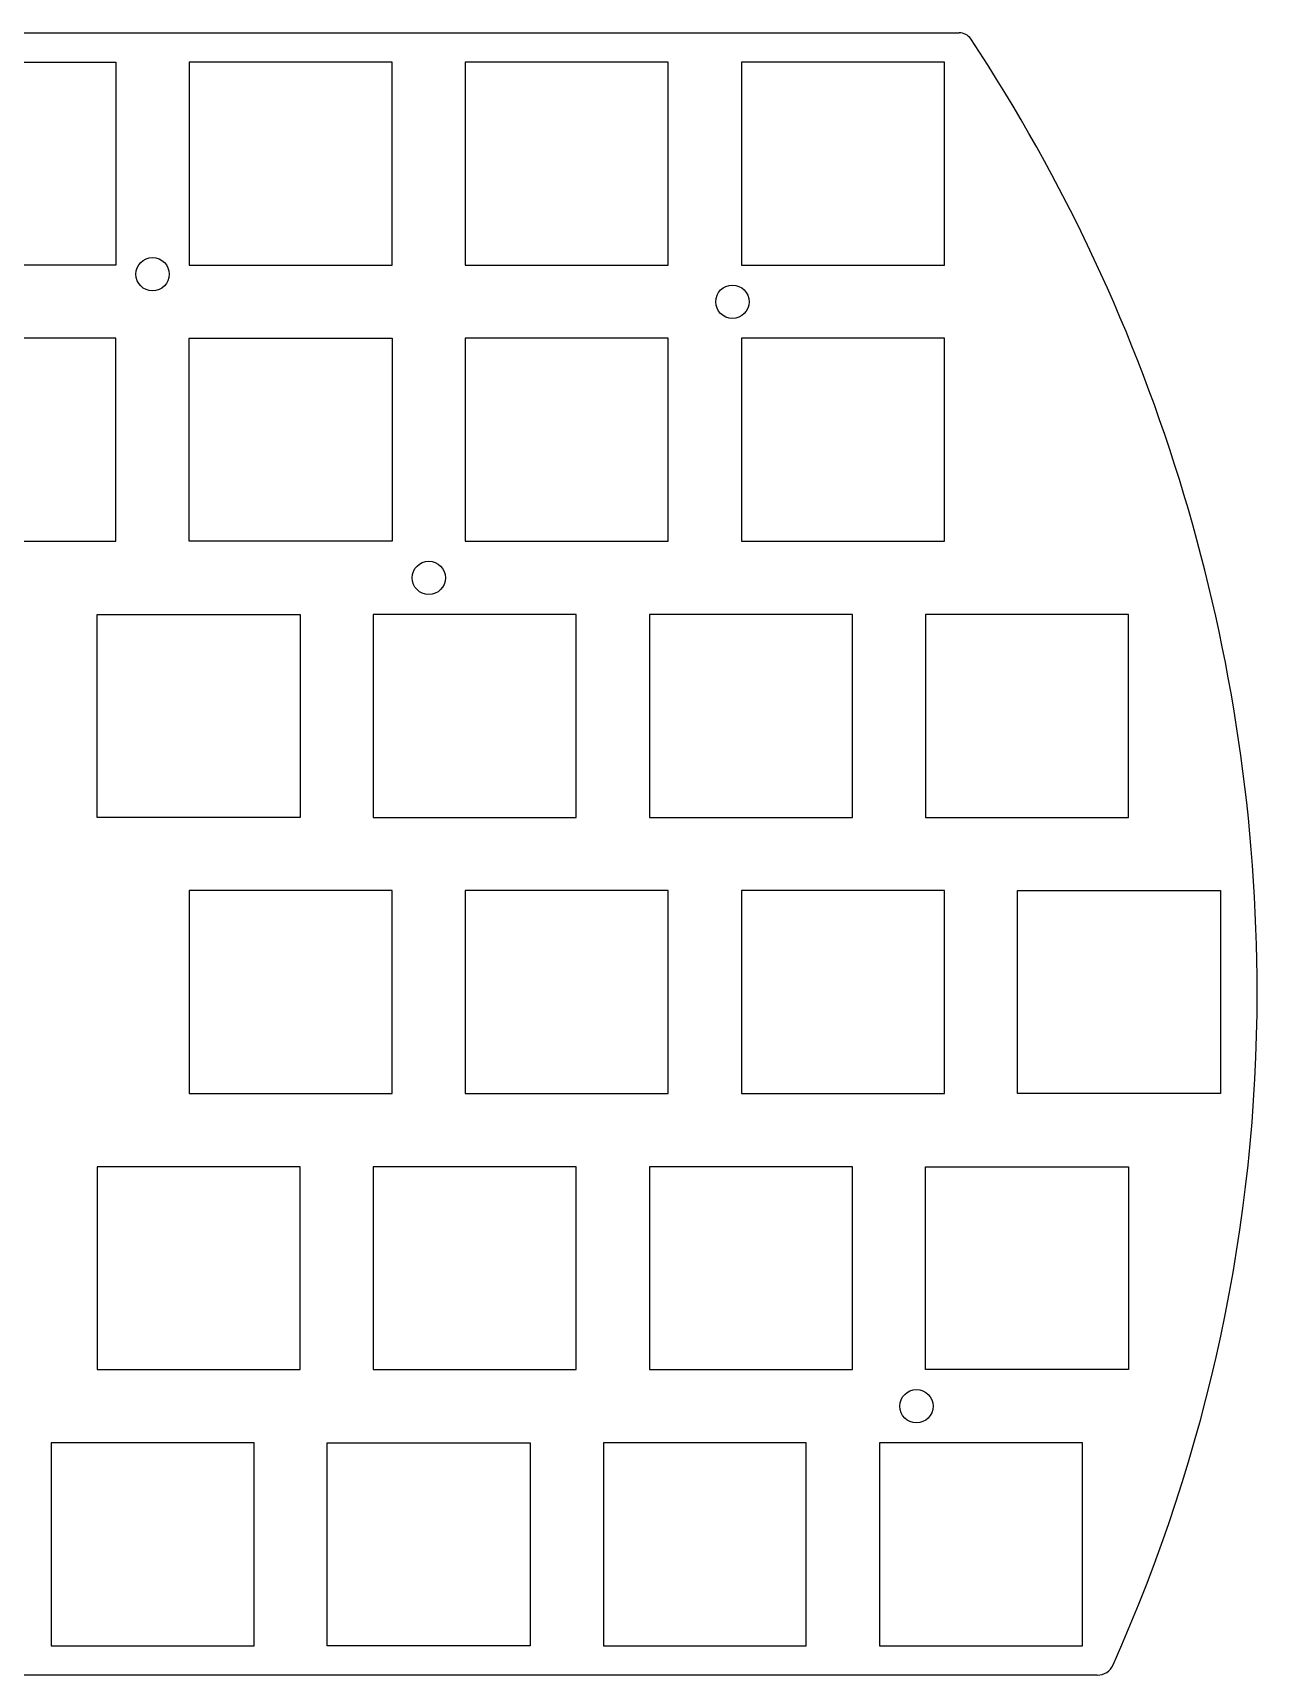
# Model space of a CAD drawing. Extents: x 19 to 274, y -170 to -27.
# Drawn here: x 189.6 to 274.1, y -140.6 to -27.3 of the extents above; entities that cross this region are included whole.
import ezdxf

# ---------------------------------------------------------------- set-up
doc = ezdxf.new("R2010")
doc.units = 0
doc.layers.add('Solid', color=7, linetype='CONTINUOUS')

msp = doc.modelspace()

# ---------------------------------------------------------------- linework, layer by layer
at = {"layer": 'Solid'}
for p, q in [((180.318, -27.2968), (253.517, -27.2968)), ((180.318, -27.2968, 1.6), (253.517, -27.2968, 1.6)), ((180.318, -27.2968, 1.6), (253.517, -27.2968, 1.6)), ((180.318, -27.2968), (253.517, -27.2968)), ((253.517, -27.2968), (253.517, -27.2968, 1.6)), ((253.517, -27.2968), (253.517, -27.2968, 1.6)), ((254.317, -27.7168), (254.317, -27.7168, 1.6)), ((254.317, -27.7168), (254.317, -27.7168, 1.6)), ((181.342, -29.322), (195.342, -29.322)), ((181.342, -29.322, 1.6), (195.342, -29.322, 1.6)), ((181.342, -29.322, 1.6), (195.342, -29.322, 1.6)), ((181.342, -29.322), (195.342, -29.322)), ((195.342, -29.322), (195.342, -43.322)), ((195.342, -29.322, 1.6), (195.342, -43.322, 1.6)), ((195.342, -29.322), (195.342, -29.322, 1.6)), ((195.342, -29.322), (195.342, -29.322, 1.6)), ((195.342, -29.322, 1.6), (195.342, -43.322, 1.6)), ((195.342, -29.322), (195.342, -43.322)), ((214.392, -29.322), (200.392, -29.322)), ((200.392, -29.322), (200.392, -43.322)), ((214.392, -29.322, 1.6), (200.392, -29.322, 1.6)), ((200.392, -29.322, 1.6), (200.392, -43.322, 1.6)), ((200.392, -29.322), (200.392, -29.322, 1.6)), ((200.392, -29.322, 1.6), (200.392, -43.322, 1.6)), ((200.392, -29.322), (200.392, -43.322)), ((214.392, -29.322, 1.6), (200.392, -29.322, 1.6)), ((200.392, -29.322), (200.392, -29.322, 1.6)), ((214.392, -29.322), (200.392, -29.322)), ((214.392, -43.322), (214.392, -29.322)), ((214.392, -43.322, 1.6), (214.392, -29.322, 1.6)), ((214.392, -29.322), (214.392, -29.322, 1.6)), ((214.392, -43.322, 1.6), (214.392, -29.322, 1.6)), ((214.392, -29.322), (214.392, -29.322, 1.6)), ((214.392, -43.322), (214.392, -29.322)), ((233.442, -29.322), (219.442, -29.322)), ((219.442, -29.322), (219.442, -43.322)), ((233.442, -29.322, 1.6), (219.442, -29.322, 1.6)), ((219.442, -29.322, 1.6), (219.442, -43.322, 1.6)), ((233.442, -29.322, 1.6), (219.442, -29.322, 1.6)), ((219.442, -29.322), (219.442, -29.322, 1.6)), ((233.442, -29.322), (219.442, -29.322)), ((219.442, -29.322), (219.442, -29.322, 1.6)), ((219.442, -29.322, 1.6), (219.442, -43.322, 1.6)), ((219.442, -29.322), (219.442, -43.322)), ((233.442, -43.322), (233.442, -29.322)), ((233.442, -43.322, 1.6), (233.442, -29.322, 1.6)), ((233.442, -29.322), (233.442, -29.322, 1.6)), ((233.442, -43.322, 1.6), (233.442, -29.322, 1.6)), ((233.442, -29.322), (233.442, -29.322, 1.6)), ((233.442, -43.322), (233.442, -29.322)), ((252.492, -29.322), (238.492, -29.322)), ((238.492, -29.322), (238.492, -43.322)), ((252.492, -29.322, 1.6), (238.492, -29.322, 1.6)), ((238.492, -29.322, 1.6), (238.492, -43.322, 1.6)), ((252.492, -29.322, 1.6), (238.492, -29.322, 1.6)), ((238.492, -29.322), (238.492, -29.322, 1.6)), ((252.492, -29.322), (238.492, -29.322)), ((238.492, -29.322), (238.492, -29.322, 1.6)), ((238.492, -29.322, 1.6), (238.492, -43.322, 1.6)), ((238.492, -29.322), (238.492, -43.322)), ((252.492, -43.322), (252.492, -29.322)), ((252.492, -43.322, 1.6), (252.492, -29.322, 1.6)), ((252.492, -29.322), (252.492, -29.322, 1.6)), ((252.492, -43.322, 1.6), (252.492, -29.322, 1.6)), ((252.492, -29.322), (252.492, -29.322, 1.6)), ((252.492, -43.322), (252.492, -29.322)), ((195.342, -43.322), (181.342, -43.322)), ((195.342, -43.322, 1.6), (181.342, -43.322, 1.6)), ((195.342, -43.322, 1.6), (181.342, -43.322, 1.6)), ((195.342, -43.322), (181.342, -43.322)), ((195.342, -43.322), (195.342, -43.322, 1.6)), ((195.342, -43.322), (195.342, -43.322, 1.6)), ((199.017, -43.947), (199.017, -43.947, 1.6)), ((199.017, -43.947), (199.017, -43.947, 1.6)), ((200.392, -43.322), (214.392, -43.322)), ((200.392, -43.322, 1.6), (214.392, -43.322, 1.6)), ((200.392, -43.322), (200.392, -43.322, 1.6)), ((200.392, -43.322, 1.6), (214.392, -43.322, 1.6)), ((200.392, -43.322), (214.392, -43.322)), ((200.392, -43.322), (200.392, -43.322, 1.6)), ((214.392, -43.322), (214.392, -43.322, 1.6)), ((214.392, -43.322), (214.392, -43.322, 1.6)), ((219.442, -43.322), (233.442, -43.322)), ((219.442, -43.322, 1.6), (233.442, -43.322, 1.6)), ((219.442, -43.322), (219.442, -43.322, 1.6)), ((219.442, -43.322, 1.6), (233.442, -43.322, 1.6)), ((219.442, -43.322), (233.442, -43.322)), ((219.442, -43.322), (219.442, -43.322, 1.6)), ((233.442, -43.322), (233.442, -43.322, 1.6)), ((233.442, -43.322), (233.442, -43.322, 1.6)), ((238.492, -43.322), (252.492, -43.322)), ((238.492, -43.322, 1.6), (252.492, -43.322, 1.6)), ((238.492, -43.322), (238.492, -43.322, 1.6)), ((238.492, -43.322, 1.6), (252.492, -43.322, 1.6)), ((238.492, -43.322), (252.492, -43.322)), ((238.492, -43.322), (238.492, -43.322, 1.6)), ((252.492, -43.322), (252.492, -43.322, 1.6)), ((252.492, -43.322), (252.492, -43.322, 1.6)), ((239.017, -45.847), (239.017, -45.847, 1.6)), ((239.017, -45.847), (239.017, -45.847, 1.6)), ((195.342, -48.372), (181.342, -48.372)), ((195.342, -48.372, 1.6), (181.342, -48.372, 1.6)), ((195.342, -48.372, 1.6), (181.342, -48.372, 1.6)), ((195.342, -48.372), (181.342, -48.372)), ((195.342, -62.372), (195.342, -48.372)), ((195.342, -62.372, 1.6), (195.342, -48.372, 1.6)), ((195.342, -62.372, 1.6), (195.342, -48.372, 1.6)), ((195.342, -48.372), (195.342, -48.372, 1.6)), ((195.342, -62.372), (195.342, -48.372)), ((195.342, -48.372), (195.342, -48.372, 1.6)), ((200.392, -48.372), (214.392, -48.372)), ((200.392, -62.372), (200.392, -48.372)), ((200.392, -48.372, 1.6), (214.392, -48.372, 1.6)), ((200.392, -62.372, 1.6), (200.392, -48.372, 1.6)), ((200.392, -48.372), (200.392, -48.372, 1.6)), ((200.392, -48.372, 1.6), (214.392, -48.372, 1.6)), ((200.392, -48.372), (214.392, -48.372)), ((200.392, -62.372, 1.6), (200.392, -48.372, 1.6)), ((200.392, -48.372), (200.392, -48.372, 1.6)), ((200.392, -62.372), (200.392, -48.372)), ((214.392, -48.372), (214.392, -62.372)), ((214.392, -48.372, 1.6), (214.392, -62.372, 1.6)), ((214.392, -48.372), (214.392, -48.372, 1.6)), ((214.392, -48.372), (214.392, -48.372, 1.6)), ((214.392, -48.372, 1.6), (214.392, -62.372, 1.6)), ((214.392, -48.372), (214.392, -62.372)), ((233.442, -48.372), (219.442, -48.372)), ((219.442, -48.372), (219.442, -62.372)), ((233.442, -48.372, 1.6), (219.442, -48.372, 1.6)), ((219.442, -48.372, 1.6), (219.442, -62.372, 1.6)), ((233.442, -48.372, 1.6), (219.442, -48.372, 1.6)), ((219.442, -48.372), (219.442, -48.372, 1.6)), ((233.442, -48.372), (219.442, -48.372)), ((219.442, -48.372), (219.442, -48.372, 1.6)), ((219.442, -48.372, 1.6), (219.442, -62.372, 1.6)), ((219.442, -48.372), (219.442, -62.372)), ((233.442, -62.372), (233.442, -48.372)), ((233.442, -62.372, 1.6), (233.442, -48.372, 1.6)), ((233.442, -48.372), (233.442, -48.372, 1.6)), ((233.442, -62.372, 1.6), (233.442, -48.372, 1.6)), ((233.442, -48.372), (233.442, -48.372, 1.6)), ((233.442, -62.372), (233.442, -48.372)), ((252.492, -48.372), (238.492, -48.372)), ((238.492, -48.372), (238.492, -62.372)), ((252.492, -48.372, 1.6), (238.492, -48.372, 1.6)), ((238.492, -48.372, 1.6), (238.492, -62.372, 1.6)), ((238.492, -48.372), (238.492, -48.372, 1.6)), ((238.492, -48.372, 1.6), (238.492, -62.372, 1.6)), ((238.492, -48.372), (238.492, -62.372)), ((252.492, -48.372, 1.6), (238.492, -48.372, 1.6)), ((238.492, -48.372), (238.492, -48.372, 1.6)), ((252.492, -48.372), (238.492, -48.372)), ((252.492, -62.372), (252.492, -48.372)), ((252.492, -62.372, 1.6), (252.492, -48.372, 1.6)), ((252.492, -48.372), (252.492, -48.372, 1.6)), ((252.492, -62.372, 1.6), (252.492, -48.372, 1.6)), ((252.492, -48.372), (252.492, -48.372, 1.6)), ((252.492, -62.372), (252.492, -48.372)), ((181.342, -62.372), (195.342, -62.372)), ((181.342, -62.372, 1.6), (195.342, -62.372, 1.6)), ((181.342, -62.372, 1.6), (195.342, -62.372, 1.6)), ((181.342, -62.372), (195.342, -62.372)), ((195.342, -62.372), (195.342, -62.372, 1.6)), ((195.342, -62.372), (195.342, -62.372, 1.6)), ((214.392, -62.372), (200.392, -62.372)), ((214.392, -62.372, 1.6), (200.392, -62.372, 1.6)), ((214.392, -62.372, 1.6), (200.392, -62.372, 1.6)), ((200.392, -62.372), (200.392, -62.372, 1.6)), ((214.392, -62.372), (200.392, -62.372)), ((200.392, -62.372), (200.392, -62.372, 1.6)), ((214.392, -62.372), (214.392, -62.372, 1.6)), ((214.392, -62.372), (214.392, -62.372, 1.6)), ((219.442, -62.372), (233.442, -62.372)), ((219.442, -62.372, 1.6), (233.442, -62.372, 1.6)), ((219.442, -62.372), (219.442, -62.372, 1.6)), ((219.442, -62.372, 1.6), (233.442, -62.372, 1.6)), ((219.442, -62.372), (233.442, -62.372)), ((219.442, -62.372), (219.442, -62.372, 1.6)), ((233.442, -62.372), (233.442, -62.372, 1.6)), ((233.442, -62.372), (233.442, -62.372, 1.6)), ((238.492, -62.372), (252.492, -62.372)), ((238.492, -62.372, 1.6), (252.492, -62.372, 1.6)), ((238.492, -62.372), (238.492, -62.372, 1.6)), ((238.492, -62.372, 1.6), (252.492, -62.372, 1.6)), ((238.492, -62.372), (252.492, -62.372)), ((238.492, -62.372), (238.492, -62.372, 1.6)), ((252.492, -62.372), (252.492, -62.372, 1.6)), ((252.492, -62.372), (252.492, -62.372, 1.6)), ((218.073, -64.8974), (218.073, -64.8974, 1.6)), ((218.073, -64.8974), (218.073, -64.8974, 1.6)), ((194.042, -67.422), (208.042, -67.422)), ((194.042, -81.422), (194.042, -67.422)), ((194.042, -67.422, 1.6), (208.042, -67.422, 1.6)), ((194.042, -81.422, 1.6), (194.042, -67.422, 1.6)), ((194.042, -67.422), (194.042, -67.422, 1.6)), ((194.042, -67.422, 1.6), (208.042, -67.422, 1.6)), ((194.042, -67.422), (208.042, -67.422)), ((194.042, -81.422, 1.6), (194.042, -67.422, 1.6)), ((194.042, -67.422), (194.042, -67.422, 1.6)), ((194.042, -81.422), (194.042, -67.422)), ((208.042, -67.422), (208.042, -81.422)), ((208.042, -67.422, 1.6), (208.042, -81.422, 1.6)), ((208.042, -67.422), (208.042, -67.422, 1.6)), ((208.042, -67.422), (208.042, -67.422, 1.6)), ((208.042, -67.422, 1.6), (208.042, -81.422, 1.6)), ((208.042, -67.422), (208.042, -81.422)), ((227.092, -67.422), (213.092, -67.422)), ((213.092, -67.422), (213.092, -81.422)), ((227.092, -67.422, 1.6), (213.092, -67.422, 1.6)), ((213.092, -67.422, 1.6), (213.092, -81.422, 1.6)), ((213.092, -67.422), (213.092, -67.422, 1.6)), ((213.092, -67.422, 1.6), (213.092, -81.422, 1.6)), ((213.092, -67.422), (213.092, -81.422)), ((227.092, -67.422, 1.6), (213.092, -67.422, 1.6)), ((213.092, -67.422), (213.092, -67.422, 1.6)), ((227.092, -67.422), (213.092, -67.422)), ((227.092, -81.422), (227.092, -67.422)), ((227.092, -81.422, 1.6), (227.092, -67.422, 1.6)), ((227.092, -67.422), (227.092, -67.422, 1.6)), ((227.092, -81.422, 1.6), (227.092, -67.422, 1.6)), ((227.092, -67.422), (227.092, -67.422, 1.6)), ((227.092, -81.422), (227.092, -67.422)), ((246.142, -67.422), (232.142, -67.422)), ((232.142, -67.422), (232.142, -81.422)), ((246.142, -67.422, 1.6), (232.142, -67.422, 1.6)), ((232.142, -67.422, 1.6), (232.142, -81.422, 1.6)), ((232.142, -67.422), (232.142, -67.422, 1.6)), ((232.142, -67.422, 1.6), (232.142, -81.422, 1.6)), ((232.142, -67.422), (232.142, -81.422)), ((246.142, -67.422, 1.6), (232.142, -67.422, 1.6)), ((232.142, -67.422), (232.142, -67.422, 1.6)), ((246.142, -67.422), (232.142, -67.422)), ((246.142, -81.422), (246.142, -67.422)), ((246.142, -81.422, 1.6), (246.142, -67.422, 1.6)), ((246.142, -67.422), (246.142, -67.422, 1.6)), ((246.142, -81.422, 1.6), (246.142, -67.422, 1.6)), ((246.142, -67.422), (246.142, -67.422, 1.6)), ((246.142, -81.422), (246.142, -67.422)), ((265.192, -67.422), (251.192, -67.422)), ((251.192, -67.422), (251.192, -81.422)), ((265.192, -67.422, 1.6), (251.192, -67.422, 1.6)), ((251.192, -67.422, 1.6), (251.192, -81.422, 1.6)), ((251.192, -67.422), (251.192, -67.422, 1.6)), ((251.192, -67.422, 1.6), (251.192, -81.422, 1.6)), ((251.192, -67.422), (251.192, -81.422)), ((265.192, -67.422, 1.6), (251.192, -67.422, 1.6)), ((251.192, -67.422), (251.192, -67.422, 1.6)), ((265.192, -67.422), (251.192, -67.422)), ((265.192, -81.422), (265.192, -67.422)), ((265.192, -81.422, 1.6), (265.192, -67.422, 1.6)), ((265.192, -81.422, 1.6), (265.192, -67.422, 1.6)), ((265.192, -67.422), (265.192, -67.422, 1.6)), ((265.192, -81.422), (265.192, -67.422)), ((265.192, -67.422), (265.192, -67.422, 1.6)), ((208.042, -81.422), (194.042, -81.422)), ((208.042, -81.422, 1.6), (194.042, -81.422, 1.6)), ((208.042, -81.422, 1.6), (194.042, -81.422, 1.6)), ((194.042, -81.422), (194.042, -81.422, 1.6)), ((208.042, -81.422), (194.042, -81.422)), ((194.042, -81.422), (194.042, -81.422, 1.6)), ((208.042, -81.422), (208.042, -81.422, 1.6)), ((208.042, -81.422), (208.042, -81.422, 1.6)), ((213.092, -81.422), (227.092, -81.422)), ((213.092, -81.422, 1.6), (227.092, -81.422, 1.6)), ((213.092, -81.422), (213.092, -81.422, 1.6)), ((213.092, -81.422, 1.6), (227.092, -81.422, 1.6)), ((213.092, -81.422), (227.092, -81.422)), ((213.092, -81.422), (213.092, -81.422, 1.6)), ((227.092, -81.422), (227.092, -81.422, 1.6)), ((227.092, -81.422), (227.092, -81.422, 1.6)), ((232.142, -81.422), (246.142, -81.422)), ((232.142, -81.422, 1.6), (246.142, -81.422, 1.6)), ((232.142, -81.422), (232.142, -81.422, 1.6)), ((232.142, -81.422, 1.6), (246.142, -81.422, 1.6)), ((232.142, -81.422), (246.142, -81.422)), ((232.142, -81.422), (232.142, -81.422, 1.6)), ((246.142, -81.422), (246.142, -81.422, 1.6)), ((246.142, -81.422), (246.142, -81.422, 1.6)), ((251.192, -81.422), (265.192, -81.422)), ((251.192, -81.422, 1.6), (265.192, -81.422, 1.6)), ((251.192, -81.422), (251.192, -81.422, 1.6)), ((251.192, -81.422, 1.6), (265.192, -81.422, 1.6)), ((251.192, -81.422), (265.192, -81.422)), ((251.192, -81.422), (251.192, -81.422, 1.6)), ((265.192, -81.422), (265.192, -81.422, 1.6)), ((265.192, -81.422), (265.192, -81.422, 1.6)), ((214.392, -86.472), (200.392, -86.472)), ((200.392, -86.472), (200.392, -100.472)), ((214.392, -86.472, 1.6), (200.392, -86.472, 1.6)), ((200.392, -86.472, 1.6), (200.392, -100.472, 1.6)), ((200.392, -86.472), (200.392, -86.472, 1.6)), ((200.392, -86.472, 1.6), (200.392, -100.472, 1.6)), ((200.392, -86.472), (200.392, -100.472)), ((214.392, -86.472, 1.6), (200.392, -86.472, 1.6)), ((200.392, -86.472), (200.392, -86.472, 1.6)), ((214.392, -86.472), (200.392, -86.472)), ((214.392, -100.472), (214.392, -86.472)), ((214.392, -100.472, 1.6), (214.392, -86.472, 1.6)), ((214.392, -100.472, 1.6), (214.392, -86.472, 1.6)), ((214.392, -86.472), (214.392, -86.472, 1.6)), ((214.392, -100.472), (214.392, -86.472)), ((214.392, -86.472), (214.392, -86.472, 1.6)), ((233.442, -86.472), (219.442, -86.472)), ((219.442, -86.472), (219.442, -100.472)), ((233.442, -86.472, 1.6), (219.442, -86.472, 1.6)), ((219.442, -86.472, 1.6), (219.442, -100.472, 1.6)), ((219.442, -86.472), (219.442, -86.472, 1.6)), ((219.442, -86.472, 1.6), (219.442, -100.472, 1.6)), ((219.442, -86.472), (219.442, -100.472)), ((233.442, -86.472, 1.6), (219.442, -86.472, 1.6)), ((219.442, -86.472), (219.442, -86.472, 1.6)), ((233.442, -86.472), (219.442, -86.472)), ((233.442, -100.472), (233.442, -86.472)), ((233.442, -100.472, 1.6), (233.442, -86.472, 1.6)), ((233.442, -86.472), (233.442, -86.472, 1.6)), ((233.442, -100.472, 1.6), (233.442, -86.472, 1.6)), ((233.442, -86.472), (233.442, -86.472, 1.6)), ((233.442, -100.472), (233.442, -86.472)), ((252.492, -86.472), (238.492, -86.472)), ((238.492, -86.472), (238.492, -100.472)), ((252.492, -86.472, 1.6), (238.492, -86.472, 1.6)), ((238.492, -86.472, 1.6), (238.492, -100.472, 1.6)), ((238.492, -86.472), (238.492, -86.472, 1.6)), ((238.492, -86.472, 1.6), (238.492, -100.472, 1.6)), ((238.492, -86.472), (238.492, -100.472)), ((252.492, -86.472, 1.6), (238.492, -86.472, 1.6)), ((238.492, -86.472), (238.492, -86.472, 1.6)), ((252.492, -86.472), (238.492, -86.472)), ((252.492, -100.472), (252.492, -86.472)), ((252.492, -100.472, 1.6), (252.492, -86.472, 1.6)), ((252.492, -100.472, 1.6), (252.492, -86.472, 1.6)), ((252.492, -86.472), (252.492, -86.472, 1.6)), ((252.492, -100.472), (252.492, -86.472)), ((252.492, -86.472), (252.492, -86.472, 1.6)), ((257.542, -86.472), (271.542, -86.472)), ((257.542, -100.472), (257.542, -86.472)), ((257.542, -86.472, 1.6), (271.542, -86.472, 1.6)), ((257.542, -100.472, 1.6), (257.542, -86.472, 1.6)), ((257.542, -100.472, 1.6), (257.542, -86.472, 1.6)), ((257.542, -86.472), (257.542, -86.472, 1.6)), ((257.542, -100.472), (257.542, -86.472)), ((257.542, -86.472), (257.542, -86.472, 1.6)), ((257.542, -86.472, 1.6), (271.542, -86.472, 1.6)), ((257.542, -86.472), (271.542, -86.472)), ((271.542, -86.472), (271.542, -100.472)), ((271.542, -86.472, 1.6), (271.542, -100.472, 1.6)), ((271.542, -86.472), (271.542, -86.472, 1.6)), ((271.542, -86.472), (271.542, -86.472, 1.6)), ((271.542, -86.472, 1.6), (271.542, -100.472, 1.6)), ((271.542, -86.472), (271.542, -100.472)), ((274.067, -93.4719), (274.067, -93.4719, 1.6)), ((274.067, -93.4719), (274.067, -93.4719, 1.6)), ((200.392, -100.472), (214.392, -100.472)), ((200.392, -100.472, 1.6), (214.392, -100.472, 1.6)), ((200.392, -100.472), (200.392, -100.472, 1.6)), ((200.392, -100.472, 1.6), (214.392, -100.472, 1.6)), ((200.392, -100.472), (214.392, -100.472)), ((200.392, -100.472), (200.392, -100.472, 1.6)), ((214.392, -100.472), (214.392, -100.472, 1.6)), ((214.392, -100.472), (214.392, -100.472, 1.6)), ((219.442, -100.472), (233.442, -100.472)), ((219.442, -100.472, 1.6), (233.442, -100.472, 1.6)), ((219.442, -100.472), (219.442, -100.472, 1.6)), ((219.442, -100.472, 1.6), (233.442, -100.472, 1.6)), ((219.442, -100.472), (233.442, -100.472)), ((219.442, -100.472), (219.442, -100.472, 1.6)), ((233.442, -100.472), (233.442, -100.472, 1.6)), ((233.442, -100.472), (233.442, -100.472, 1.6)), ((238.492, -100.472), (252.492, -100.472)), ((238.492, -100.472, 1.6), (252.492, -100.472, 1.6)), ((238.492, -100.472), (238.492, -100.472, 1.6)), ((238.492, -100.472, 1.6), (252.492, -100.472, 1.6)), ((238.492, -100.472), (252.492, -100.472)), ((238.492, -100.472), (238.492, -100.472, 1.6)), ((252.492, -100.472), (252.492, -100.472, 1.6)), ((252.492, -100.472), (252.492, -100.472, 1.6)), ((271.542, -100.472), (257.542, -100.472)), ((271.542, -100.472, 1.6), (257.542, -100.472, 1.6)), ((271.542, -100.472, 1.6), (257.542, -100.472, 1.6)), ((257.542, -100.472), (257.542, -100.472, 1.6)), ((271.542, -100.472), (257.542, -100.472)), ((257.542, -100.472), (257.542, -100.472, 1.6)), ((271.542, -100.472), (271.542, -100.472, 1.6)), ((271.542, -100.472), (271.542, -100.472, 1.6)), ((208.042, -105.522), (194.042, -105.522)), ((194.042, -105.522), (194.042, -119.522)), ((208.042, -105.522, 1.6), (194.042, -105.522, 1.6)), ((194.042, -105.522, 1.6), (194.042, -119.522, 1.6)), ((208.042, -105.522, 1.6), (194.042, -105.522, 1.6)), ((194.042, -105.522), (194.042, -105.522, 1.6)), ((208.042, -105.522), (194.042, -105.522)), ((194.042, -105.522), (194.042, -105.522, 1.6)), ((194.042, -105.522, 1.6), (194.042, -119.522, 1.6)), ((194.042, -105.522), (194.042, -119.522)), ((208.042, -119.522), (208.042, -105.522)), ((208.042, -119.522, 1.6), (208.042, -105.522, 1.6)), ((208.042, -105.522), (208.042, -105.522, 1.6)), ((208.042, -119.522, 1.6), (208.042, -105.522, 1.6)), ((208.042, -105.522), (208.042, -105.522, 1.6)), ((208.042, -119.522), (208.042, -105.522)), ((227.092, -105.522), (213.092, -105.522)), ((213.092, -105.522), (213.092, -119.522)), ((227.092, -105.522, 1.6), (213.092, -105.522, 1.6)), ((213.092, -105.522, 1.6), (213.092, -119.522, 1.6)), ((213.092, -105.522), (213.092, -105.522, 1.6)), ((213.092, -105.522, 1.6), (213.092, -119.522, 1.6)), ((213.092, -105.522), (213.092, -119.522)), ((227.092, -105.522, 1.6), (213.092, -105.522, 1.6)), ((213.092, -105.522), (213.092, -105.522, 1.6)), ((227.092, -105.522), (213.092, -105.522)), ((227.092, -119.522), (227.092, -105.522)), ((227.092, -119.522, 1.6), (227.092, -105.522, 1.6)), ((227.092, -119.522, 1.6), (227.092, -105.522, 1.6)), ((227.092, -105.522), (227.092, -105.522, 1.6)), ((227.092, -119.522), (227.092, -105.522)), ((227.092, -105.522), (227.092, -105.522, 1.6)), ((246.142, -105.522), (232.142, -105.522)), ((232.142, -105.522), (232.142, -119.522)), ((246.142, -105.522, 1.6), (232.142, -105.522, 1.6)), ((232.142, -105.522, 1.6), (232.142, -119.522, 1.6)), ((232.142, -105.522), (232.142, -105.522, 1.6)), ((232.142, -105.522, 1.6), (232.142, -119.522, 1.6)), ((232.142, -105.522), (232.142, -119.522)), ((246.142, -105.522, 1.6), (232.142, -105.522, 1.6)), ((232.142, -105.522), (232.142, -105.522, 1.6)), ((246.142, -105.522), (232.142, -105.522)), ((246.142, -119.522), (246.142, -105.522)), ((246.142, -119.522, 1.6), (246.142, -105.522, 1.6)), ((246.142, -119.522, 1.6), (246.142, -105.522, 1.6)), ((246.142, -105.522), (246.142, -105.522, 1.6)), ((246.142, -119.522), (246.142, -105.522)), ((246.142, -105.522), (246.142, -105.522, 1.6)), ((251.192, -105.522), (265.192, -105.522)), ((251.192, -119.522), (251.192, -105.522)), ((251.192, -105.522, 1.6), (265.192, -105.522, 1.6)), ((251.192, -119.522, 1.6), (251.192, -105.522, 1.6)), ((251.192, -119.522, 1.6), (251.192, -105.522, 1.6)), ((251.192, -105.522), (251.192, -105.522, 1.6)), ((251.192, -119.522), (251.192, -105.522)), ((251.192, -105.522), (251.192, -105.522, 1.6)), ((251.192, -105.522, 1.6), (265.192, -105.522, 1.6)), ((251.192, -105.522), (265.192, -105.522)), ((265.192, -105.522), (265.192, -119.522)), ((265.192, -105.522, 1.6), (265.192, -119.522, 1.6)), ((265.192, -105.522), (265.192, -105.522, 1.6)), ((265.192, -105.522), (265.192, -105.522, 1.6)), ((265.192, -105.522, 1.6), (265.192, -119.522, 1.6)), ((265.192, -105.522), (265.192, -119.522)), ((194.042, -119.522), (208.042, -119.522)), ((194.042, -119.522, 1.6), (208.042, -119.522, 1.6)), ((194.042, -119.522), (194.042, -119.522, 1.6)), ((194.042, -119.522, 1.6), (208.042, -119.522, 1.6)), ((194.042, -119.522), (208.042, -119.522)), ((194.042, -119.522), (194.042, -119.522, 1.6)), ((208.042, -119.522), (208.042, -119.522, 1.6)), ((208.042, -119.522), (208.042, -119.522, 1.6)), ((213.092, -119.522), (227.092, -119.522)), ((213.092, -119.522, 1.6), (227.092, -119.522, 1.6)), ((213.092, -119.522), (213.092, -119.522, 1.6)), ((213.092, -119.522, 1.6), (227.092, -119.522, 1.6)), ((213.092, -119.522), (227.092, -119.522)), ((213.092, -119.522), (213.092, -119.522, 1.6)), ((227.092, -119.522), (227.092, -119.522, 1.6)), ((227.092, -119.522), (227.092, -119.522, 1.6)), ((232.142, -119.522), (246.142, -119.522)), ((232.142, -119.522, 1.6), (246.142, -119.522, 1.6)), ((232.142, -119.522), (232.142, -119.522, 1.6)), ((232.142, -119.522, 1.6), (246.142, -119.522, 1.6)), ((232.142, -119.522), (246.142, -119.522)), ((232.142, -119.522), (232.142, -119.522, 1.6)), ((246.142, -119.522), (246.142, -119.522, 1.6)), ((246.142, -119.522), (246.142, -119.522, 1.6)), ((265.192, -119.522), (251.192, -119.522)), ((265.192, -119.522, 1.6), (251.192, -119.522, 1.6)), ((265.192, -119.522, 1.6), (251.192, -119.522, 1.6)), ((251.192, -119.522), (251.192, -119.522, 1.6)), ((265.192, -119.522), (251.192, -119.522)), ((251.192, -119.522), (251.192, -119.522, 1.6)), ((265.192, -119.522), (265.192, -119.522, 1.6)), ((265.192, -119.522), (265.192, -119.522, 1.6)), ((251.716, -122.047), (251.716, -122.047, 1.6)), ((251.716, -122.047), (251.716, -122.047, 1.6)), ((204.867, -124.572), (190.867, -124.572)), ((190.867, -124.572), (190.867, -138.572)), ((204.867, -124.572, 1.6), (190.867, -124.572, 1.6)), ((190.867, -124.572, 1.6), (190.867, -138.572, 1.6)), ((190.867, -124.572), (190.867, -124.572, 1.6)), ((190.867, -124.572, 1.6), (190.867, -138.572, 1.6)), ((190.867, -124.572), (190.867, -138.572)), ((204.867, -124.572, 1.6), (190.867, -124.572, 1.6)), ((190.867, -124.572), (190.867, -124.572, 1.6)), ((204.867, -124.572), (190.867, -124.572)), ((204.867, -138.572), (204.867, -124.572)), ((204.867, -138.572, 1.6), (204.867, -124.572, 1.6)), ((204.867, -124.572), (204.867, -124.572, 1.6)), ((204.867, -138.572, 1.6), (204.867, -124.572, 1.6)), ((204.867, -124.572), (204.867, -124.572, 1.6)), ((204.867, -138.572), (204.867, -124.572)), ((209.917, -138.572), (209.917, -124.572)), ((209.917, -124.572), (223.917, -124.572)), ((209.917, -138.572, 1.6), (209.917, -124.572, 1.6)), ((209.917, -124.572, 1.6), (223.917, -124.572, 1.6)), ((209.917, -138.572, 1.6), (209.917, -124.572, 1.6)), ((209.917, -124.572), (209.917, -124.572, 1.6)), ((209.917, -138.572), (209.917, -124.572)), ((209.917, -124.572), (209.917, -124.572, 1.6)), ((209.917, -124.572, 1.6), (223.917, -124.572, 1.6)), ((209.917, -124.572), (223.917, -124.572)), ((223.917, -124.572), (223.917, -138.572)), ((223.917, -124.572, 1.6), (223.917, -138.572, 1.6)), ((223.917, -124.572), (223.917, -124.572, 1.6)), ((223.917, -124.572), (223.917, -124.572, 1.6)), ((223.917, -124.572, 1.6), (223.917, -138.572, 1.6)), ((223.917, -124.572), (223.917, -138.572)), ((242.966, -124.572), (228.966, -124.572)), ((228.966, -124.572), (228.966, -138.572)), ((242.966, -124.572, 1.6), (228.966, -124.572, 1.6)), ((228.966, -124.572, 1.6), (228.966, -138.572, 1.6)), ((228.966, -124.572), (228.966, -124.572, 1.6)), ((228.966, -124.572, 1.6), (228.966, -138.572, 1.6)), ((228.966, -124.572), (228.966, -138.572)), ((242.966, -124.572, 1.6), (228.966, -124.572, 1.6)), ((228.966, -124.572), (228.966, -124.572, 1.6)), ((242.966, -124.572), (228.966, -124.572)), ((242.966, -138.572), (242.966, -124.572)), ((242.966, -138.572, 1.6), (242.966, -124.572, 1.6)), ((242.966, -124.572), (242.966, -124.572, 1.6)), ((242.966, -138.572, 1.6), (242.966, -124.572, 1.6)), ((242.966, -124.572), (242.966, -124.572, 1.6)), ((242.966, -138.572), (242.966, -124.572)), ((262.016, -124.572), (248.016, -124.572)), ((248.016, -124.572), (248.016, -138.572)), ((262.016, -124.572, 1.6), (248.016, -124.572, 1.6)), ((248.016, -124.572, 1.6), (248.016, -138.572, 1.6)), ((248.016, -124.572), (248.016, -124.572, 1.6)), ((248.016, -124.572, 1.6), (248.016, -138.572, 1.6)), ((248.016, -124.572), (248.016, -138.572)), ((262.016, -124.572, 1.6), (248.016, -124.572, 1.6)), ((248.016, -124.572), (248.016, -124.572, 1.6)), ((262.016, -124.572), (248.016, -124.572)), ((262.016, -138.572), (262.016, -124.572)), ((262.016, -138.572, 1.6), (262.016, -124.572, 1.6)), ((262.016, -124.572), (262.016, -124.572, 1.6)), ((262.016, -138.572, 1.6), (262.016, -124.572, 1.6)), ((262.016, -124.572), (262.016, -124.572, 1.6)), ((262.016, -138.572), (262.016, -124.572)), ((190.867, -138.572), (204.867, -138.572)), ((190.867, -138.572, 1.6), (204.867, -138.572, 1.6)), ((190.867, -138.572), (190.867, -138.572, 1.6)), ((190.867, -138.572, 1.6), (204.867, -138.572, 1.6)), ((190.867, -138.572), (204.867, -138.572)), ((190.867, -138.572), (190.867, -138.572, 1.6)), ((204.867, -138.572), (204.867, -138.572, 1.6)), ((204.867, -138.572), (204.867, -138.572, 1.6)), ((223.917, -138.572), (209.917, -138.572)), ((223.917, -138.572, 1.6), (209.917, -138.572, 1.6)), ((209.917, -138.572), (209.917, -138.572, 1.6)), ((223.917, -138.572, 1.6), (209.917, -138.572, 1.6)), ((209.917, -138.572), (209.917, -138.572, 1.6)), ((223.917, -138.572), (209.917, -138.572)), ((223.917, -138.572), (223.917, -138.572, 1.6)), ((223.917, -138.572), (223.917, -138.572, 1.6)), ((228.966, -138.572), (242.966, -138.572)), ((228.966, -138.572, 1.6), (242.966, -138.572, 1.6)), ((228.966, -138.572), (228.966, -138.572, 1.6)), ((228.966, -138.572, 1.6), (242.966, -138.572, 1.6)), ((228.966, -138.572), (242.966, -138.572)), ((228.966, -138.572), (228.966, -138.572, 1.6)), ((242.966, -138.572), (242.966, -138.572, 1.6)), ((242.966, -138.572), (242.966, -138.572, 1.6)), ((248.016, -138.572), (262.016, -138.572)), ((248.016, -138.572, 1.6), (262.016, -138.572, 1.6)), ((248.016, -138.572), (248.016, -138.572, 1.6)), ((248.016, -138.572, 1.6), (262.016, -138.572, 1.6)), ((248.016, -138.572), (262.016, -138.572)), ((248.016, -138.572), (248.016, -138.572, 1.6)), ((262.016, -138.572), (262.016, -138.572, 1.6)), ((262.016, -138.572), (262.016, -138.572, 1.6)), ((264.126, -139.888), (264.126, -139.888, 1.6)), ((264.126, -139.888), (264.126, -139.888, 1.6)), ((263.041, -140.599), (183.022, -140.599)), ((263.041, -140.599, 1.6), (183.022, -140.599, 1.6)), ((263.041, -140.599, 1.6), (183.022, -140.599, 1.6)), ((263.041, -140.599), (183.022, -140.599)), ((263.041, -140.599), (263.041, -140.599, 1.6)), ((263.041, -140.599), (263.041, -140.599, 1.6))]:
    msp.add_line(p, q, dxfattribs=at)
for centre in [(197.867, -43.947), (197.867, -43.947), (197.867, -43.947), (197.867, -43.947), (237.867, -45.847), (237.867, -45.847), (237.867, -45.847), (237.867, -45.847), (216.923, -64.8974), (216.923, -64.8974), (216.923, -64.8974), (216.923, -64.8974), (250.566, -122.047), (250.566, -122.047), (250.566, -122.047), (250.566, -122.047)]:
    msp.add_circle(centre, 1.15, dxfattribs=at)
for centre, radius, start, end in [((253.517, -28.2687), 0.9719, 34.6005, 89.9991), ((253.517, -28.2687, 1.6), 0.9719, 34.6005, 89.9991), ((253.517, -28.2687), 0.9719, 34.6005, 89.9991), ((253.517, -28.2687, 1.6), 0.9719, 34.6005, 89.9991), ((154.605, -93.5092), 119.462, 0.017914, 33.4179), ((154.605, -93.5092, 1.6), 119.462, 0.017914, 33.4179), ((154.605, -93.5092), 119.462, 0.017914, 33.4179), ((154.605, -93.5092, 1.6), 119.462, 0.017914, 33.4179), ((160.841, -93.4948), 113.226, -24.1884, 0.011603), ((160.841, -93.4948, 1.6), 113.226, -24.1884, 0.011603), ((160.841, -93.4948), 113.226, -24.1884, 0.011603), ((160.841, -93.4948, 1.6), 113.226, -24.1884, 0.011603), ((263.041, -139.415), 1.1841, -89.9594, -23.5607), ((263.041, -139.415, 1.6), 1.1841, -89.9594, -23.5607), ((263.041, -139.415), 1.1841, -89.9594, -23.5607), ((263.041, -139.415, 1.6), 1.1841, -89.9594, -23.5607)]:
    msp.add_arc(centre, radius, start, end, dxfattribs=at)

doc.saveas('drawing.dxf')
